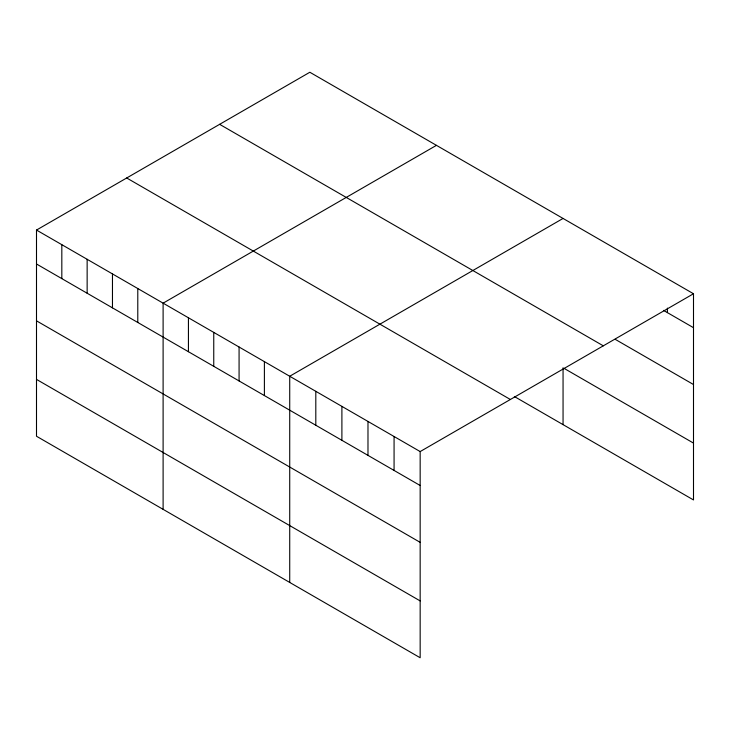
<?xml version="1.0" encoding="UTF-8"?>
<svg xmlns="http://www.w3.org/2000/svg" width="730" height="730" viewBox="0 0 730 730"><rect width="100%" height="100%" fill="white"/><g stroke="black" fill="none" stroke-linecap="round" stroke-linejoin="round"><path stroke-width="1.09" d="M36.5 230.059L420.161 451.569L420.161 657.748L36.5 436.248L36.5 230.059L309.839 72.252L693.5 293.752L693.5 499.94L514.358 396.518M436.449 145.343L163.109 303.16L163.109 509.339M563.058 218.443L289.719 376.251L289.719 582.44M420.161 451.569L693.5 293.752M663.543 310.396L693.5 327.688M615.235 339.34L693.5 384.527M219.639 124.328L603.299 345.828M564.025 368.34L693.5 443.092M126.701 177.983L510.361 399.483M36.5 263.995L420.161 485.496M36.5 320.835L420.161 542.344M36.5 379.399L420.161 600.909M667.412 308.096L667.412 312.623M563.058 367.783L563.058 424.632M394.072 436.503L394.072 470.439M367.984 421.438L367.984 455.374M341.895 406.382L341.895 440.309M315.807 391.316L315.807 425.252M264.397 361.633L264.397 395.569M239.075 347.015L239.075 380.951M213.753 332.396L213.753 366.332M188.431 317.778L188.431 351.705M137.787 288.542L137.787 322.468M112.466 273.914L112.466 307.85M87.144 259.296L87.144 293.232M61.822 244.678L61.822 278.614"/></g></svg>
